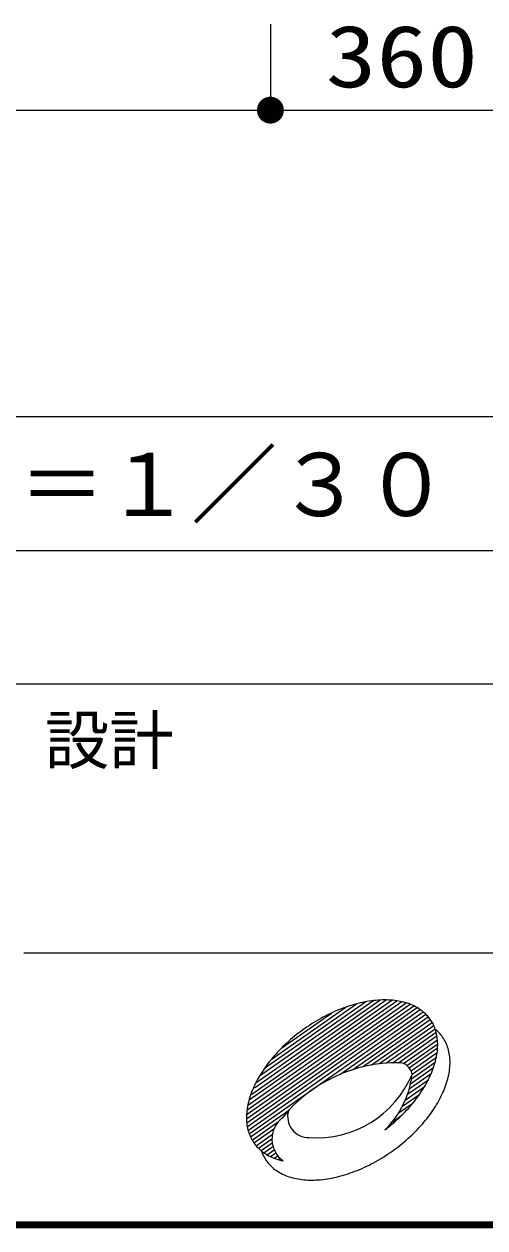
# Model space of a CAD drawing. Units: millimetres, scale not verified. Extents: x -8093 to 8093, y -5792 to 5792.
# Drawn here: x -75 to 568, y -5792 to -4114 of the extents above; entities that cross this region are included whole.
import ezdxf
from ezdxf.enums import TextEntityAlignment as Align

# ---------------------------------------------------------------- set-up
doc = ezdxf.new("R2010")
doc.units = ezdxf.units.MM
doc.header["$LTSCALE"] = 30
for name, color, linetype, lineweight in [('0-0_Axis_waku', 7, 'Continuous', 25), ('0-1_00クル-フ-0躯体', 3, 'Continuous', 25), ('0-4_00クル-フ-6寸法', 132, 'Continuous', 25)]:
    doc.layers.add(name, color=color, linetype=linetype, lineweight=lineweight)
doc.styles.add('ＭＳ ゴシック', font='')
doc.styles.get('ＭＳ ゴシック').set_extended_font_data('MS Gothic')

msp = doc.modelspace()

# ---------------------------------------------------------------- linework, layer by layer
at = {"layer": '0-0_Axis_waku'}
for p, q in [((-8085, -5034), (8085, -5034)), ((-75.01, -5409), (8085, -5409)), ((235.16, -5634.54), (457.83, -5478.62)), ((235.23, -5640.35), (463.46, -5480.54)), ((235.69, -5628.31), (451.76, -5477.01)), ((235.78, -5645.82), (468.64, -5482.77)), ((236.75, -5651), (473.39, -5485.31)), ((236.97, -5621.55), (445.17, -5475.77)), ((239.34, -5614.03), (437.96, -5474.96)), ((242.71, -5605.81), (430.13, -5474.58)), ((246.63, -5597.2), (421.52, -5474.74)), ((248.41, -5590.1), (412.92, -5474.91)), ((253.63, -5580.59), (401.22, -5477.25)), ((260.55, -5569.88), (388.79, -5480.09)), ((269.98, -5557.42), (373.91, -5484.65)), ((238.1, -5655.92), (477.76, -5488.11)), ((239.15, -5661.04), (481.77, -5491.16)), ((284.61, -5541.32), (353.73, -5492.92)), ((365.36, -5578.53), (485.4, -5494.48)), ((383.2, -5571.89), (488.67, -5498.04)), ((397.21, -5567.95), (491.59, -5501.86)), ((486.87, -5496.01), (495.44, -5508.24)), ((409.23, -5565.39), (494.17, -5505.91)), ((419.97, -5563.72), (496.4, -5510.21)), ((429.8, -5562.7), (498.27, -5514.76)), ((438.92, -5562.18), (499.78, -5519.56)), ((447.46, -5562.06), (501.29, -5524.36)), ((454.18, -5563.21), (501.58, -5530.02)), ((458.91, -5565.76), (501.95, -5535.62)), ((462.42, -5569.16), (501.9, -5541.52)), ((464.92, -5573.26), (501.33, -5547.77)), ((466.35, -5578.13), (500.19, -5554.43)), ((464.14, -5591.4), (496.14, -5568.99)), ((465.47, -5584.6), (498.47, -5561.5)), ((459.94, -5606.05), (488.94, -5585.75)), ((462.33, -5598.52), (493.04, -5577.02)), ((456.82, -5614.09), (484.63, -5594.62)), ((447.1, -5632.62), (467.33, -5618.46)), ((452.71, -5622.84), (477.15, -5605.72)), ((241.03, -5665.59), (295.16, -5627.68)), ((438.78, -5644.3), (452.56, -5634.66)), ((243.27, -5669.88), (280.2, -5644.02)), ((245.85, -5673.93), (273.76, -5654.39)), ((248.78, -5677.74), (271.57, -5661.78)), ((252.05, -5681.31), (270.94, -5668.08)), ((255.69, -5684.62), (271.28, -5673.7)), ((259.71, -5687.67), (272.36, -5678.81)), ((264.08, -5690.46), (274.03, -5683.5)), ((268.84, -5693), (276.25, -5687.8)), ((274.02, -5695.23), (278.98, -5691.75)), ((279.71, -5697.1), (282.22, -5695.34)), ((8090.4, -5789.4), (-8090.4, -5789.4)), ((8089.8, -5788.8), (-8089.8, -5788.8)), ((8089.2, -5788.2), (-8089.2, -5788.2)), ((8088.6, -5787.6), (-8088.6, -5787.6)), ((8088, -5787), (-8088, -5787)), ((8087.4, -5786.4), (-8087.4, -5786.4)), ((8086.8, -5785.8), (-8086.8, -5785.8)), ((8086.2, -5785.2), (-8086.2, -5785.2)), ((8085.6, -5784.6), (-8085.6, -5784.6)), ((-8085, -5784), (8085, -5784)), ((8093.4, -5792.4), (-8093.4, -5792.4)), ((8092.8, -5791.8), (-8092.8, -5791.8)), ((8092.2, -5791.2), (-8092.2, -5791.2)), ((8091.6, -5790.6), (-8091.6, -5790.6)), ((8091, -5790), (-8091, -5790))]:
    msp.add_line(p, q, dxfattribs=at)
for centre, radius, start, end in [((451.26, -5702.17), 230.86, 111.13315, 118.23608), ((439.95, -5672.88), 199.46, 103.30403, 111.13313), ((431.04, -5635.21), 160.75, 94.26399, 103.30405), ((428.15, -5596.6), 122.03, 83.39651, 94.26224), ((431.92, -5564.08), 89.3, 69.99609, 83.39651), ((439.72, -5542.67), 66.51, 53.6442, 69.99609), ((459.6, -5717.67), 248.46, 118.23608, 124.99998), ((446.58, -5533.33), 54.92, 35, 53.6442), ((446.58, -5533.33), 54.92, 16.35579, 35), ((459.6, -5717.67), 248.46, 124.99998, 131.7639), ((463.9, -5557.86), 54.81, 35.01981, 50.90445), ((442.67, -5535.22), 59.21, 3.73218, 17.03671), ((447.87, -5704.54), 230.86, 131.7639, 138.86684), ((426.73, -5537.85), 75.26, 348.3591, 0.95915), ((421.07, -5537.32), 80.91, 0.51715, 4.22578), ((463.8, -5557.91), 54.92, 16.35579, 35), ((424.22, -5683.89), 199.46, 138.86684, 146.69594), ((393.04, -5533.18), 109.21, 347.24379, 349.53223), ((384.86, -5530.95), 117.68, 347.57066, 348.47897), ((452.67, -5561.17), 66.51, 0.00389, 16.35579), ((446.22, -5768.72), 206.67, 89.51877, 141.29517), ((447.67, -5580.95), 18.89, 8.03198, 90.01068), ((380.83, -5529.02), 122.03, 335.73775, 346.60347), ((429.88, -5561.17), 89.3, 346.60345, 0.00388), ((391.87, -5662.63), 160.75, 146.69594, 155.73599), ((332.74, -5521.81), 145.09, 266.05196, 337.08), ((336.75, -5562.88), 130.54, 348.69109, 353.21165), ((345.54, -5513.1), 160.75, 326.69594, 335.73599), ((398.04, -5553.59), 122.03, 335.73775, 346.60347), ((356.57, -5646.72), 122.03, 155.73775, 166.60347), ((336.75, -5562.88), 130.54, 314.59993, 348.69109), ((313.19, -5491.85), 199.46, 318.86684, 326.69594), ((362.75, -5537.68), 160.75, 326.69594, 335.73599), ((324.73, -5639.14), 89.3, 166.60347, 180.00389), ((322.27, -5637.04), 29.51, 164.38046, 270.9435), ((289.54, -5471.19), 230.86, 311.7639, 318.86684), ((330.39, -5516.42), 199.46, 318.86684, 326.69594), ((301.94, -5639.14), 66.51, 180.00389, 196.35579), ((308.23, -5668.62), 37.29, 128.62967, 234.33911), ((284.71, -5466.42), 237.63, 307.39177, 311.86528), ((306.74, -5495.77), 230.86, 311.7639, 318.86684), ((290.82, -5642.4), 54.92, 196.35579, 215), ((295.02, -5482.64), 248.46, 304.99998, 311.7639), ((290.82, -5642.4), 54.92, 215, 233.6442), ((307.94, -5667.06), 54.81, 199.09554, 214.98018), ((297.69, -5633.07), 66.51, 233.6442, 249.99609), ((295.02, -5482.64), 248.46, 298.23608, 304.99998), ((308.03, -5666.98), 54.92, 215, 233.6442), ((301.11, -5626.68), 73.69, 249.19475, 258.53928), ((303.35, -5498.15), 230.86, 291.13315, 298.23608), ((314.9, -5657.64), 66.51, 233.6442, 249.99609), ((322.69, -5636.23), 89.3, 249.99609, 263.39651), ((323.58, -5565.1), 160.75, 274.26399, 283.30405), ((314.67, -5527.43), 199.46, 283.30405, 291.13315), ((326.46, -5603.71), 122.03, 263.39651, 274.26224)]:
    msp.add_arc(centre, radius, start, end, dxfattribs=at)
at = {"layer": '0-1_00クル-フ-0躯体'}
msp.add_lwpolyline([(732.67, -4848.21), (732.67, -4661.9), (-1296.66, -4661.9), (-1296.66, -4848.21)], close=True, dxfattribs=at)
at = {"layer": '0-4_00クル-フ-6寸法', "color": 4}
for p, q in [((268.76, -4114.31), (268.76, -4234.31)), ((268.76, -4114.31), (268.76, -4234.31)), ((-931.24, -4234.31), (268.76, -4234.31)), ((268.76, -4234.31), (628.76, -4234.31))]:
    msp.add_line(p, q, dxfattribs=at)
at = {"layer": '0-4_00クル-フ-6寸法'}
for points in [[(268.76, -4234.31), (250.6, -4229.65), (251.33, -4227.41)], [(268.76, -4234.31), (250.6, -4229.65), (251.33, -4227.41)], [(268.76, -4234.31), (251.33, -4227.41), (252.33, -4225.28)], [(268.76, -4234.31), (251.33, -4227.41), (252.33, -4225.28)], [(268.76, -4234.31), (252.33, -4225.28), (253.6, -4223.29)], [(268.76, -4234.31), (252.33, -4225.28), (253.6, -4223.29)], [(268.76, -4234.31), (253.6, -4223.29), (255.1, -4221.48)], [(268.76, -4234.31), (253.6, -4223.29), (255.1, -4221.48)], [(268.76, -4234.31), (255.1, -4221.48), (256.81, -4219.86)], [(268.76, -4234.31), (255.1, -4221.48), (256.81, -4219.86)], [(268.76, -4234.31), (256.81, -4219.86), (258.72, -4218.48)], [(268.76, -4234.31), (256.81, -4219.86), (258.72, -4218.48)], [(268.76, -4234.31), (258.72, -4218.48), (260.78, -4217.35)], [(268.76, -4234.31), (258.72, -4218.48), (260.78, -4217.35)], [(268.76, -4234.31), (260.78, -4217.35), (262.97, -4216.48)], [(268.76, -4234.31), (260.78, -4217.35), (262.97, -4216.48)], [(268.76, -4234.31), (262.97, -4216.48), (265.25, -4215.89)], [(268.76, -4234.31), (262.97, -4216.48), (265.25, -4215.89)], [(268.76, -4234.31), (265.25, -4215.89), (267.59, -4215.6)], [(268.76, -4234.31), (265.25, -4215.89), (267.59, -4215.6)], [(268.76, -4234.31), (267.59, -4215.6), (269.94, -4215.6)], [(268.76, -4234.31), (267.59, -4215.6), (269.94, -4215.6)], [(268.76, -4234.31), (269.94, -4215.6), (272.28, -4215.89)], [(268.76, -4234.31), (269.94, -4215.6), (272.28, -4215.89)], [(268.76, -4234.31), (272.28, -4215.89), (274.56, -4216.48)], [(268.76, -4234.31), (272.28, -4215.89), (274.56, -4216.48)], [(268.76, -4234.31), (274.56, -4216.48), (276.75, -4217.35)], [(268.76, -4234.31), (274.56, -4216.48), (276.75, -4217.35)], [(268.76, -4234.31), (276.75, -4217.35), (278.81, -4218.48)], [(268.76, -4234.31), (276.75, -4217.35), (278.81, -4218.48)], [(268.76, -4234.31), (278.81, -4218.48), (280.72, -4219.86)], [(268.76, -4234.31), (278.81, -4218.48), (280.72, -4219.86)], [(268.76, -4234.31), (280.72, -4219.86), (282.43, -4221.48)], [(268.76, -4234.31), (280.72, -4219.86), (282.43, -4221.48)], [(268.76, -4234.31), (282.43, -4221.48), (283.93, -4223.29)], [(268.76, -4234.31), (282.43, -4221.48), (283.93, -4223.29)], [(268.76, -4234.31), (283.93, -4223.29), (285.2, -4225.28)], [(268.76, -4234.31), (283.93, -4223.29), (285.2, -4225.28)], [(268.76, -4234.31), (285.2, -4225.28), (286.2, -4227.41)], [(268.76, -4234.31), (285.2, -4225.28), (286.2, -4227.41)], [(268.76, -4234.31), (286.2, -4227.41), (286.93, -4229.65)], [(268.76, -4234.31), (286.2, -4227.41), (286.93, -4229.65)], [(268.76, -4234.31), (250.01, -4234.31), (250.16, -4231.96)], [(268.76, -4234.31), (250.01, -4234.31), (250.16, -4231.96)], [(268.76, -4234.31), (250.16, -4236.66), (250.01, -4234.31)], [(268.76, -4234.31), (250.16, -4236.66), (250.01, -4234.31)], [(268.76, -4234.31), (250.16, -4231.96), (250.6, -4229.65)], [(268.76, -4234.31), (250.16, -4231.96), (250.6, -4229.65)], [(268.76, -4234.31), (250.6, -4238.97), (250.16, -4236.66)], [(268.76, -4234.31), (250.6, -4238.97), (250.16, -4236.66)], [(268.76, -4234.31), (251.33, -4241.21), (250.6, -4238.97)], [(268.76, -4234.31), (251.33, -4241.21), (250.6, -4238.97)], [(268.76, -4234.31), (252.33, -4243.34), (251.33, -4241.21)], [(268.76, -4234.31), (252.33, -4243.34), (251.33, -4241.21)], [(268.76, -4234.31), (253.6, -4245.33), (252.33, -4243.34)], [(268.76, -4234.31), (253.6, -4245.33), (252.33, -4243.34)], [(268.76, -4234.31), (255.1, -4247.15), (253.6, -4245.33)], [(268.76, -4234.31), (255.1, -4247.15), (253.6, -4245.33)], [(268.76, -4234.31), (256.81, -4248.76), (255.1, -4247.15)], [(268.76, -4234.31), (256.81, -4248.76), (255.1, -4247.15)], [(268.76, -4234.31), (258.72, -4250.14), (256.81, -4248.76)], [(268.76, -4234.31), (258.72, -4250.14), (256.81, -4248.76)], [(268.76, -4234.31), (260.78, -4251.28), (258.72, -4250.14)], [(268.76, -4234.31), (260.78, -4251.28), (258.72, -4250.14)], [(268.76, -4234.31), (262.97, -4252.14), (260.78, -4251.28)], [(268.76, -4234.31), (262.97, -4252.14), (260.78, -4251.28)], [(268.76, -4234.31), (265.25, -4252.73), (262.97, -4252.14)], [(268.76, -4234.31), (265.25, -4252.73), (262.97, -4252.14)], [(268.76, -4234.31), (267.59, -4253.02), (265.25, -4252.73)], [(268.76, -4234.31), (267.59, -4253.02), (265.25, -4252.73)], [(268.76, -4234.31), (269.94, -4253.02), (267.59, -4253.02)], [(268.76, -4234.31), (269.94, -4253.02), (267.59, -4253.02)], [(268.76, -4234.31), (286.93, -4229.65), (287.37, -4231.96)], [(268.76, -4234.31), (286.93, -4229.65), (287.37, -4231.96)], [(268.76, -4234.31), (287.37, -4231.96), (287.51, -4234.31)], [(268.76, -4234.31), (287.37, -4231.96), (287.51, -4234.31)], [(268.76, -4234.31), (272.28, -4252.73), (269.94, -4253.02)], [(268.76, -4234.31), (274.56, -4252.14), (272.28, -4252.73)], [(268.76, -4234.31), (276.75, -4251.28), (274.56, -4252.14)], [(268.76, -4234.31), (278.81, -4250.14), (276.75, -4251.28)], [(268.76, -4234.31), (280.72, -4248.76), (278.81, -4250.14)], [(268.76, -4234.31), (282.43, -4247.15), (280.72, -4248.76)], [(268.76, -4234.31), (283.93, -4245.33), (282.43, -4247.15)], [(268.76, -4234.31), (285.2, -4243.34), (283.93, -4245.33)], [(268.76, -4234.31), (286.2, -4241.21), (285.2, -4243.34)], [(268.76, -4234.31), (286.93, -4238.97), (286.2, -4241.21)], [(268.76, -4234.31), (287.37, -4236.66), (286.93, -4238.97)], [(268.76, -4234.31), (287.51, -4234.31), (287.37, -4236.66)], [(268.76, -4234.31), (272.28, -4252.73), (269.94, -4253.02)], [(268.76, -4234.31), (274.56, -4252.14), (272.28, -4252.73)], [(268.76, -4234.31), (276.75, -4251.28), (274.56, -4252.14)], [(268.76, -4234.31), (278.81, -4250.14), (276.75, -4251.28)], [(268.76, -4234.31), (280.72, -4248.76), (278.81, -4250.14)], [(268.76, -4234.31), (282.43, -4247.15), (280.72, -4248.76)], [(268.76, -4234.31), (283.93, -4245.33), (282.43, -4247.15)], [(268.76, -4234.31), (285.2, -4243.34), (283.93, -4245.33)], [(268.76, -4234.31), (286.2, -4241.21), (285.2, -4243.34)], [(268.76, -4234.31), (286.93, -4238.97), (286.2, -4241.21)], [(268.76, -4234.31), (287.37, -4236.66), (286.93, -4238.97)], [(268.76, -4234.31), (287.51, -4234.31), (287.37, -4236.66)]]:
    msp.add_solid(points, dxfattribs=at)

# ---------------------------------------------------------------- texts
at = {"layer": '0-0_Axis_waku', "style": 'ＭＳ ゴシック'}
msp.add_text('設計', height=65.98, dxfattribs=at).set_placement((-45.84, -5165.38), align=Align.BOTTOM_LEFT)
at = {"layer": '0-1_00クル-フ-0躯体', "color": 4, "style": 'ＭＳ ゴシック'}
msp.add_text('Ｓ＝１／３０', height=87.98, dxfattribs=at).set_placement((-201.86, -4826.51), align=Align.BOTTOM_LEFT)
at = {"layer": '0-4_00クル-フ-6寸法', "color": 3, "style": 'ＭＳ ゴシック', "width": 1.2}
msp.add_text('360', height=86.66, dxfattribs=at).set_placement((345.91, -4228.46), align=Align.BOTTOM_LEFT)

doc.saveas('drawing.dxf')
